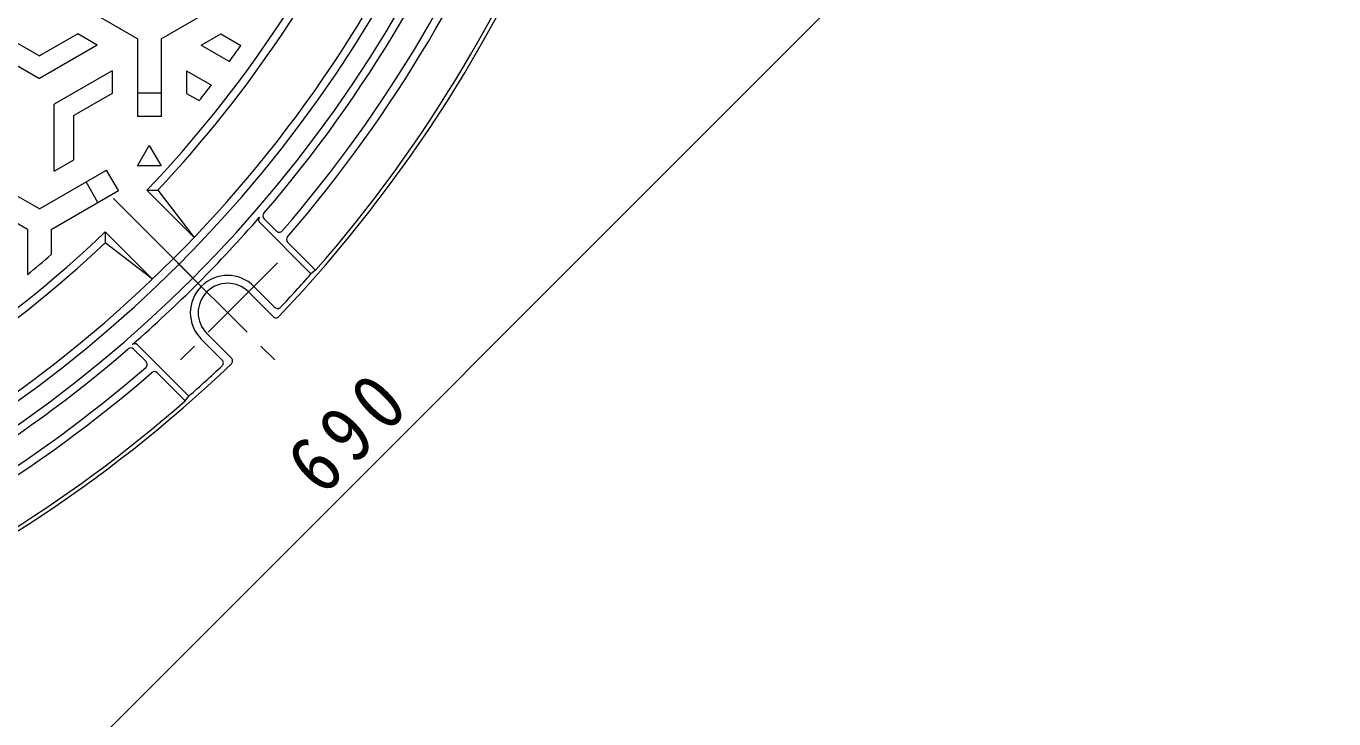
# Model space of a CAD drawing. Units: millimetres, scale not verified. Extents: x -836 to 950, y -677 to 681.
# Drawn here: x -250.2 to 82.9, y -33 to 143.4 of the extents above; entities that cross this region are included whole.
import ezdxf

# ---------------------------------------------------------------- set-up
doc = ezdxf.new("R2010")
doc.units = ezdxf.units.MM
doc.header["$LTSCALE"] = 5
doc.linetypes.add('CHAIN1', pattern=[8, 5, -1, 1, -1])
doc.linetypes.add('CHAIN2', pattern=[12, 9, -1, 1, -1])
for name, color, linetype, lineweight in [('E-1', 2, 'Continuous', 9), ('E-2', 3, 'Continuous', 18), ('E-4', 7, 'Continuous', 9)]:
    doc.layers.add(name, color=color, linetype=linetype, lineweight=lineweight)
doc.styles.add('ＭＳ ゴシック', font='')
doc.styles.get('ＭＳ ゴシック').set_extended_font_data('MS Gothic')

msp = doc.modelspace()

# ---------------------------------------------------------------- linework, layer by layer
at = {"layer": 'E-1'}
for p, q in [((-190.722, 93.349), (-177.657, 80.284)), ((-189.625, 94.373), (-186.434, 91.183)), ((-183.599, 88.347), (-176.462, 81.21)), ((-176.462, 81.21), (-177.657, 80.284)), ((-192.173, 77.123), (-186.829, 71.778)), ((-193.588, 75.708), (-187.296, 69.417)), ((-205.609, 63.688), (-200.264, 58.343)), ((-204.194, 65.102), (-197.903, 58.81)), ((-222.859, 61.139), (-219.669, 57.948)), ((-221.835, 62.236), (-208.77, 49.171)), ((-216.833, 55.113), (-209.696, 47.976)), ((-209.696, 47.976), (-208.77, 49.171))]:
    msp.add_line(p, q, dxfattribs=at)
at = {"layer": 'E-1', "linetype": 'CHAIN1'}
for p, q in [((-186.151, 83.145), (-211.631, 57.665)), ((-211.631, 83.145), (-186.151, 57.665))]:
    msp.add_line(p, q, dxfattribs=at)
at = {"layer": 'E-1'}
for centre, radius, start, end in [((-442.843, 314.357), 355, 316.37589, 43.62413), ((-442.843, 314.357), 332.5, 180, 0), ((-442.843, 314.357), 327.5, 180, 0), ((-442.843, 314.357), 334.5, 319.18776, 0), ((-442.843, 314.357), 341, 319.13225, 0), ((-442.843, 314.357), 343, 319.08411, 0), ((-442.843, 314.357), 354, 318.80632, 0), ((-442.843, 314.357), 334.342, 311.0672, 318.9328), ((-190.015, 94.056), 1, 138.93085, 225), ((-188.918, 95.08), 1, 139.18901, 225), ((-185.727, 91.89), 1, 225, 319.13313), ((-182.891, 89.054), 1, 139.08647, 224.99849), ((-442.843, 314.357), 353.714, 316.70589, 318.56593), ((-198.891, 70.405), 9.5, 45.00015, 224.99968), ((-198.891, 70.405), 7.5, 45.0002, 224.9998), ((-186.122, 72.485), 1, 225, 316.70908), ((-186.589, 70.124), 1, 225, 316.37457), ((-442.843, 314.357), 334.5, 272.98995, 310.81224), ((-223.566, 60.432), 1, 45, 130.81099), ((-222.542, 61.529), 1, 45, 131.06915), ((-442.843, 314.357), 355, 271.21397, 313.62411), ((-220.376, 57.241), 1, 310.86687, 45), ((-442.843, 314.357), 353.714, 311.43407, 313.29408), ((-200.971, 57.636), 1, 313.29257, 44.99849), ((-198.61, 58.103), 1, 313.62535, 45), ((-442.843, 314.357), 343, 272.91601, 310.91588), ((-442.843, 314.357), 341, 272.94771, 310.86774), ((-217.54, 54.406), 1, 45.00151, 130.91353), ((-442.843, 314.357), 354, 272.67153, 311.19366)]:
    msp.add_arc(centre, radius, start, end, dxfattribs=at)
at = {"layer": 'E-2'}
for p, q in [((-221.843, 140.127), (-238.962, 150.011)), ((-215.843, 140.127), (-198.723, 150.011)), ((-256.593, 141.426), (-246.843, 135.797)), ((-237.09, 141.428), (-246.843, 135.797)), ((-232.09, 138.541), (-237.09, 141.428)), ((-221.843, 140.127), (-221.843, 120.359)), ((-215.843, 140.127), (-215.843, 120.359)), ((-205.593, 138.54), (-200.593, 141.426)), ((-200.593, 141.426), (-195.495, 138.483)), ((-261.593, 138.54), (-246.843, 130.024)), ((-232.09, 138.541), (-246.843, 130.024)), ((-205.593, 138.54), (-198.442, 134.411)), ((-228.343, 132.045), (-243.093, 123.529)), ((-228.343, 132.045), (-228.343, 126.271)), ((-209.343, 132.045), (-209.343, 126.271)), ((-209.343, 132.045), (-202.998, 128.381)), ((-243.093, 106.494), (-243.093, 123.529)), ((-228.343, 126.271), (-238.093, 120.642)), ((-221.843, 126.359), (-215.843, 126.359)), ((-209.343, 126.271), (-206.127, 124.415)), ((-238.093, 109.381), (-238.093, 120.642)), ((-215.843, 120.359), (-221.843, 120.359)), ((-221.843, 107.793), (-218.843, 112.989)), ((-218.843, 112.989), (-215.843, 107.793)), ((-246.843, 96.824), (-263.962, 106.708)), ((-246.843, 96.824), (-229.723, 106.708)), ((-243.093, 106.494), (-238.093, 109.381)), ((-226.723, 101.511), (-229.723, 106.708)), ((-215.843, 107.793), (-221.843, 107.793)), ((-231.919, 98.511), (-234.919, 103.708)), ((-249.843, 91.627), (-266.962, 101.511)), ((-243.843, 91.627), (-226.723, 101.511)), ((-219.461, 101.582), (-216.671, 101.621)), ((-249.843, 91.627), (-249.843, 80.128)), ((-243.843, 91.627), (-243.843, 85.204)), ((-230.068, 90.976), (-230.106, 88.186))]:
    msp.add_line(p, q, dxfattribs=at)
at = {"layer": 'E-2', "lineweight": 9}
for p in [(-219.461, 101.582), (-216.671, 101.621)]:
    msp.add_line(p, (-207.437, 89.558), dxfattribs=at)
at = {"layer": 'E-2', "color": 7, "linetype": 'CHAIN2', "lineweight": 9}
msp.add_line((-207.995, 79.509), (-227.975, 99.489), dxfattribs=at)
at = {"layer": 'E-2', "lineweight": 9}
msp.add_lwpolyline([(-230.068, 90.976), (-218.044, 78.951), (-230.106, 88.186)], dxfattribs=at)
for radius, start, end in [(308.5, 316.39307, 336.10693), (310.5, 316.75328, 335.74672), (308.5, 293.89307, 313.60693), (310.5, 294.25328, 313.24672)]:
    msp.add_arc((-442.843, 314.357), radius, start, end, dxfattribs=at)
at = {"layer": 'E-2'}
for radius, start, end in [(325.5, 315, 337.5), (303.5, 323.63679, 324.58573), (303.5, 321.25617, 322.21001), (325.5, 292.5, 315), (303.5, 309.48783, 310.97151)]:
    msp.add_arc((-442.843, 314.357), radius, start, end, dxfattribs=at)
at = {"layer": 'E-4'}
msp.add_line((-404.966, -211.424), (82.938, 276.48), dxfattribs=at)

# ---------------------------------------------------------------- texts
at = {"layer": 'E-4', "color": 2, "insert": (-174.626, 23.159), "char_height": 14.66, "attachment_point": 7, "rotation": 45, "style": 'ＭＳ ゴシック'}
msp.add_mtext('\\T1.27;\\W0.9;690', dxfattribs=at)

doc.saveas('drawing.dxf')
